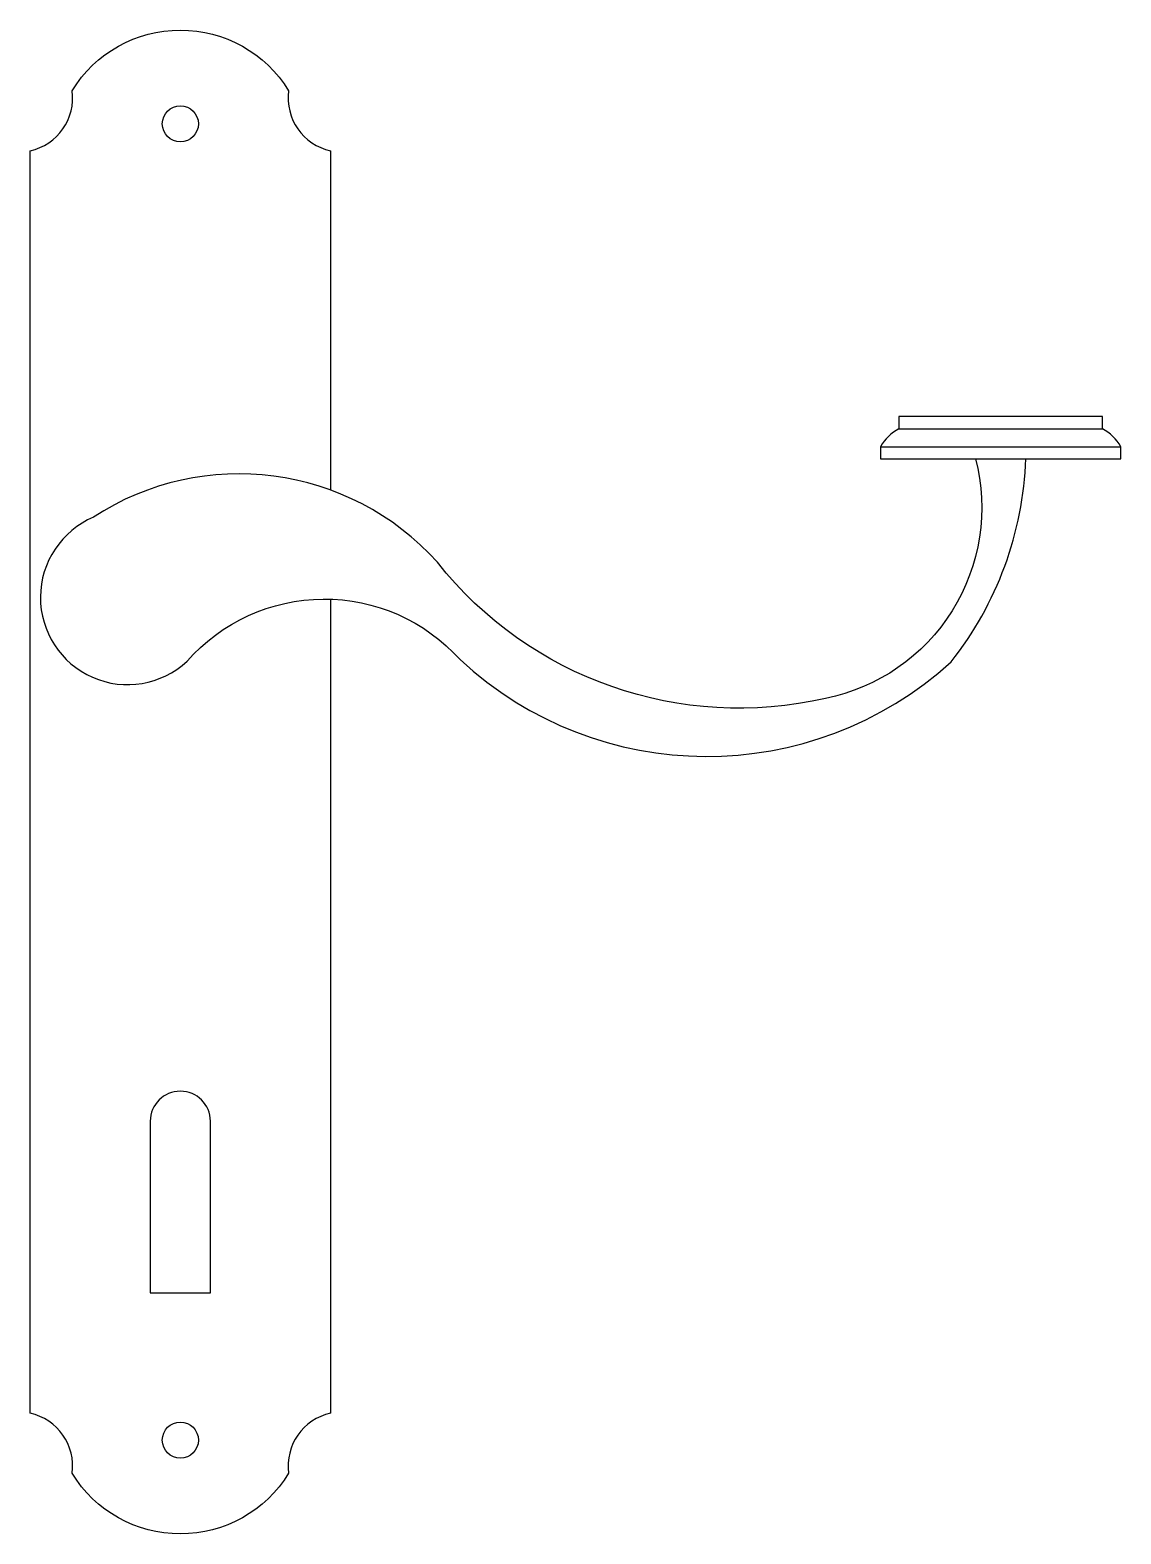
# Model space of a CAD drawing. Header units: metres. Extents: x 1190 to 1408, y 745 to 1045.
import ezdxf

# ---------------------------------------------------------------- set-up
doc = ezdxf.new("R2010")
doc.units = ezdxf.units.M
doc.layers.add('3', color=3, linetype='Continuous')
doc.layers.add('7', color=7, linetype='Continuous')

msp = doc.modelspace()

# ---------------------------------------------------------------- linework, layer by layer
at = {"layer": '3'}
for p, q in [((1363.47, 965.64), (1404.12, 965.64)), ((1359.79, 962.04), (1407.79, 962.04))]:
    msp.add_line(p, q, dxfattribs=at)
at = {"layer": '7'}
for points in [[(1250.03, 931.52), (1250.03, 769.11, 0.39), (1241.63, 757.11, -0.56), (1198.43, 757.11, 0.39), (1190.03, 769.11), (1190.03, 1021.11, 0.39), (1198.43, 1033.11, -0.56), (1241.63, 1033.11, 0.39), (1250.03, 1021.11), (1250.03, 953.38)], [(1378.77, 959.64, -0.43), (1348.84, 911.8, -0.29), (1271.35, 938.96, 0.37), (1202.69, 947.98, 1.19), (1221.36, 919.2, -0.45), (1275.86, 919.55, 0.39), (1373.88, 919.1, 0.16), (1388.82, 959.64)]]:
    msp.add_lwpolyline(points, format="xyb", dxfattribs=at)
for points in [[(1407.79, 959.64), (1407.79, 962.04, 0.13), (1404.12, 965.64), (1404.12, 968.04), (1363.47, 968.04), (1363.47, 965.64, 0.13), (1359.79, 962.04), (1359.79, 959.64)], [(1226.03, 793.11), (1226.03, 827.39, 1), (1214.03, 827.39), (1214.03, 793.11)]]:
    msp.add_lwpolyline(points, format="xyb", close=True, dxfattribs=at)
for centre in [(1220.03, 1026.48), (1220.03, 763.75)]:
    msp.add_circle(centre, 3.6, dxfattribs=at)

doc.saveas('drawing.dxf')
